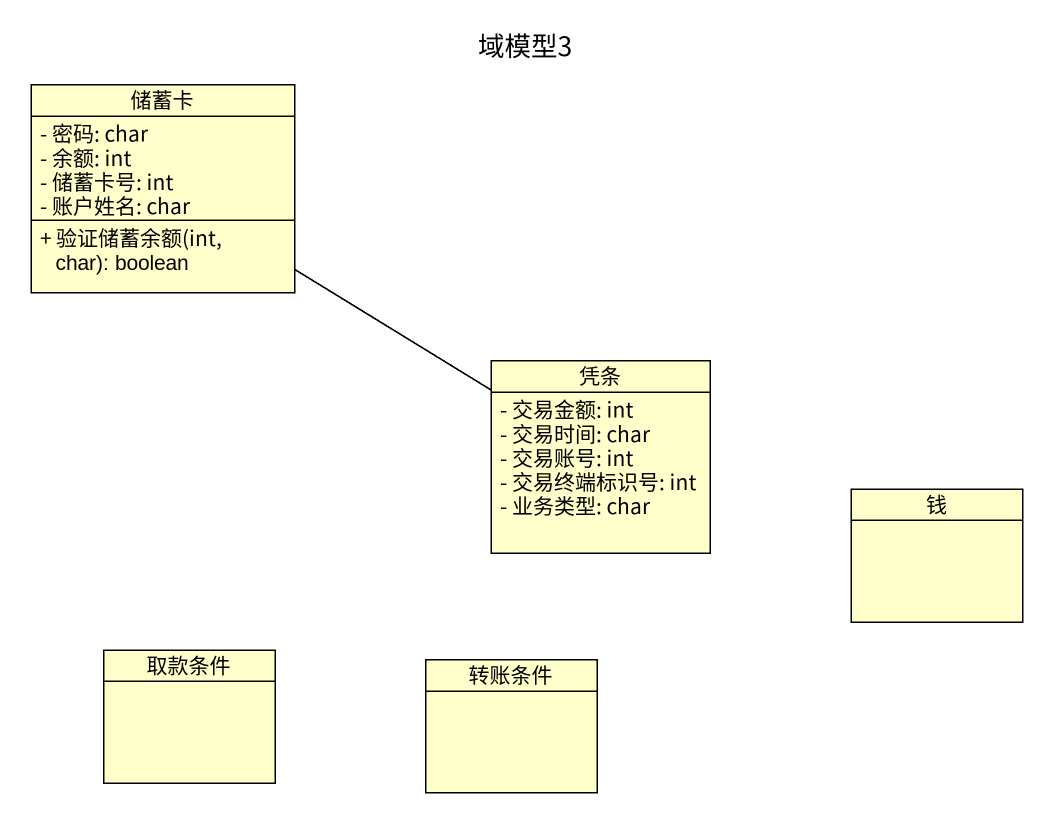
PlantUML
@startuml
title 域模型3
hide circle
hide empty members
skinparam classAttributeIconSize 0
class 储蓄卡 {
  - 密码: char
  - 余额: int
  - 储蓄卡号: int
  - 账户姓名: char
  + 验证储蓄余额(int, char): boolean
}
class 凭条 {
  - 交易金额: int
  - 交易时间: char
  - 交易账号: int
  - 交易终端标识号: int
  - 业务类型: char
}
class 钱
class 取款条件
class 转账条件
储蓄卡 -- 凭条
@enduml
